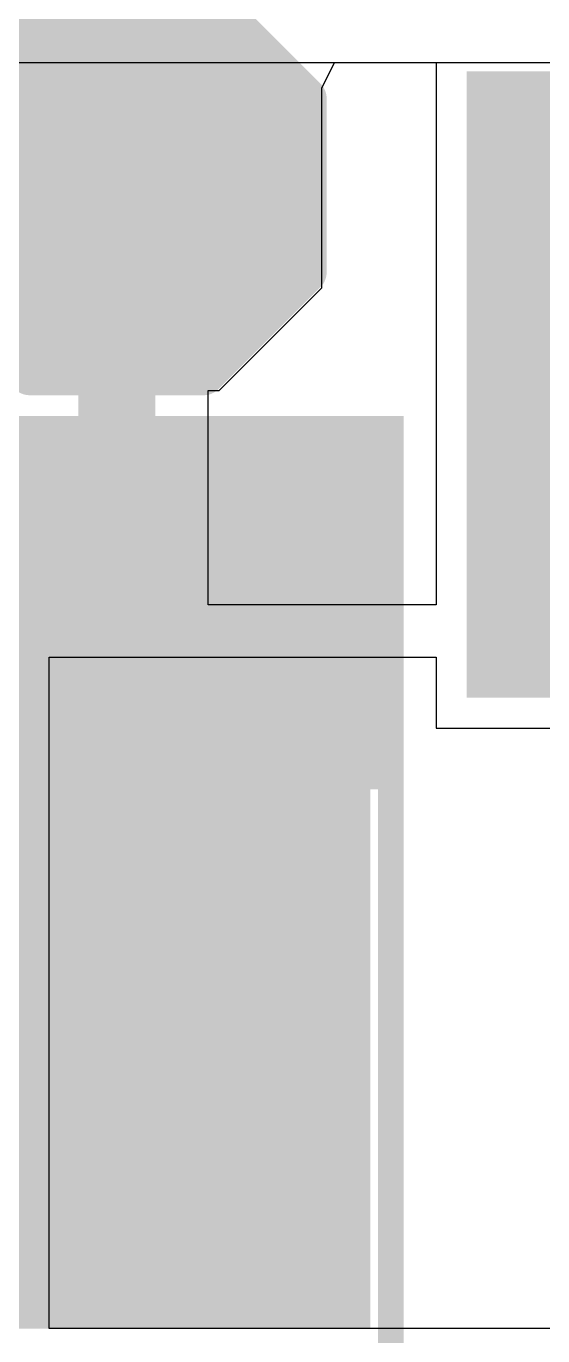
# Model space of a CAD drawing. Header units: inches. Extents: x -18 to 237, y -41 to 211.
# Drawn here: x 10 to 12.55, y 103.6 to 110.09 of the extents above; entities that cross this region are included whole.
import ezdxf

# ---------------------------------------------------------------- set-up
doc = ezdxf.new("R2010")
doc.units = ezdxf.units.IN
for name, color, linetype in [('Bottom Layer', 5, 'Continuous'), ('Top Layer', 1, 'Continuous'), ('Top Overlay', 2, 'Continuous'), ('Top Paste', 8, 'Continuous'), ('Top Solder', 216, 'Continuous')]:
    doc.layers.add(name, color=color, linetype=linetype)

# ---------------------------------------------------------------- blocks, each defined once
blk = doc.blocks.new('T__________93')
at = {"layer": 'Top Layer'}
blk.add_hatch(color=1, dxfattribs=at).paths.add_polyline_path([(0.381, 0.762), (-0.381, 0.762), (-0.762, 0.381), (-0.762, -0.381), (-0.381, -0.762), (0.381, -0.762), (0.762, -0.381), (0.762, 0.381)])
at = {"layer": 'Top Paste'}
blk.add_hatch(color=8, dxfattribs=at).paths.add_polyline_path([(0.381, 0.762), (-0.381, 0.762), (-0.762, 0.381), (-0.762, -0.381), (-0.381, -0.762), (0.381, -0.762), (0.762, -0.381), (0.762, 0.381)])
at = {"layer": 'Top Solder'}
blk.add_hatch(color=216, dxfattribs=at).paths.add_polyline_path([(0.4318, 0.8636), (-0.4318, 0.8636), (-0.8636, 0.4318), (-0.8636, -0.4318), (-0.4318, -0.8636), (0.4318, -0.8636), (0.8636, -0.4318), (0.8636, 0.4318)])
at = {"layer": 'Top Overlay'}
for points in [[(-0.9398, 0.4318, 0.2, 0.2, 0), (-0.4318, 0.9398, 0.2, 0.2, 0)], [(-0.4318, 0.9398, 0.2, 0.2, 0), (0.4318, 0.9398, 0.2, 0.2, 0)], [(-0.4318, 0.9398, 0.2, 0.2, 0), (0.4318, 0.9398, 0.2, 0.2, 0)], [(0.4318, 0.9398, 0.2, 0.2, 0), (0.9398, 0.4318, 0.2, 0.2, 0)], [(-0.9398, -0.4318, 0.2, 0.2, 0), (-0.9398, 0.4318, 0.2, 0.2, 0)], [(0.9398, -0.4318, 0.2, 0.2, 0), (0.9398, 0.4318, 0.2, 0.2, 0)], [(-0.9398, -0.4318, 0.2, 0.2, 0), (-0.4318, -0.9398, 0.2, 0.2, 0)], [(0.4318, -0.9398, 0.2, 0.2, 0), (0.9398, -0.4318, 0.2, 0.2, 0)], [(-0.4318, -0.9398, 0.2, 0.2, 0), (0.4318, -0.9398, 0.2, 0.2, 0)], [(-0.4318, -0.9398, 0.2, 0.2, 0), (0.4318, -0.9398, 0.2, 0.2, 0)]]:
    blk.add_lwpolyline(points, format="xyseb", dxfattribs=at)
for points in [[(-0.4818, 0.9398, 0.1, 0.1, 1), (-0.3818, 0.9398, 0.1, 0.1, 1)], [(-0.4818, 0.9398, 0.1, 0.1, 1), (-0.3818, 0.9398, 0.1, 0.1, 1)], [(-0.4818, 0.9398, 0.1, 0.1, 1), (-0.3818, 0.9398, 0.1, 0.1, 1)], [(0.3818, 0.9398, 0.1, 0.1, 1), (0.4818, 0.9398, 0.1, 0.1, 1)], [(0.3818, 0.9398, 0.1, 0.1, 1), (0.4818, 0.9398, 0.1, 0.1, 1)], [(0.3818, 0.9398, 0.1, 0.1, 1), (0.4818, 0.9398, 0.1, 0.1, 1)], [(-0.9898, 0.4318, 0.1, 0.1, 1), (-0.8898, 0.4318, 0.1, 0.1, 1)], [(-0.9898, 0.4318, 0.1, 0.1, 1), (-0.8898, 0.4318, 0.1, 0.1, 1)], [(0.8898, 0.4318, 0.1, 0.1, 1), (0.9898, 0.4318, 0.1, 0.1, 1)], [(0.8898, 0.4318, 0.1, 0.1, 1), (0.9898, 0.4318, 0.1, 0.1, 1)], [(-0.9898, -0.4318, 0.1, 0.1, 1), (-0.8898, -0.4318, 0.1, 0.1, 1)], [(-0.9898, -0.4318, 0.1, 0.1, 1), (-0.8898, -0.4318, 0.1, 0.1, 1)], [(0.8898, -0.4318, 0.1, 0.1, 1), (0.9898, -0.4318, 0.1, 0.1, 1)], [(0.8898, -0.4318, 0.1, 0.1, 1), (0.9898, -0.4318, 0.1, 0.1, 1)], [(-0.4818, -0.9398, 0.1, 0.1, 1), (-0.3818, -0.9398, 0.1, 0.1, 1)], [(-0.4818, -0.9398, 0.1, 0.1, 1), (-0.3818, -0.9398, 0.1, 0.1, 1)], [(-0.4818, -0.9398, 0.1, 0.1, 1), (-0.3818, -0.9398, 0.1, 0.1, 1)], [(0.3818, -0.9398, 0.1, 0.1, 1), (0.4818, -0.9398, 0.1, 0.1, 1)], [(0.3818, -0.9398, 0.1, 0.1, 1), (0.4818, -0.9398, 0.1, 0.1, 1)], [(0.3818, -0.9398, 0.1, 0.1, 1), (0.4818, -0.9398, 0.1, 0.1, 1)]]:
    blk.add_lwpolyline(points, format="xyseb", close=True, dxfattribs=at)
blk = doc.blocks.new('1_25_2PWB_108')
at = {"layer": 'Top Layer'}
blk.add_hatch(color=1, dxfattribs=at).paths.add_polyline_path([(3.875, -2.725), (2.075, -2.725), (2.075, 0.175), (3.875, 0.175)])
at = {"layer": 'Top Paste'}
blk.add_hatch(color=8, dxfattribs=at).paths.add_polyline_path([(3.875, -2.725), (2.075, -2.725), (2.075, 0.175), (3.875, 0.175)])
at = {"layer": 'Top Solder'}
blk.add_hatch(color=216, dxfattribs=at).paths.add_polyline_path([(3.9766, -2.8266), (1.9734, -2.8266), (1.9734, 0.2766), (3.9766, 0.2766)])
blk = doc.blocks.new('SMA_118')
at = {"layer": 'Top Layer'}
blk.add_hatch(color=1, dxfattribs=at).paths.add_polyline_path([(-3.25, 0.85), (-0.75, 0.85), (-0.75, -0.85), (-3.25, -0.85)])
at = {"layer": 'Top Overlay'}
for points in [[(-4.445, -1.4216), (-3.278, -1.4216), (-3.278, 1.4219), (-4.445, 1.4219)], [(-3.3, 0.924), (-2.596, 0.924), (-2.596, 1.4219), (-3.3, 1.4219)]]:
    blk.add_hatch(color=2, dxfattribs=at).paths.add_polyline_path(points)
at = {"layer": 'Top Paste'}
blk.add_hatch(color=8, dxfattribs=at).paths.add_polyline_path([(-3.25, 0.85), (-0.75, 0.85), (-0.75, -0.85), (-3.25, -0.85)])
at = {"layer": 'Top Solder'}
blk.add_hatch(color=216, dxfattribs=at).paths.add_polyline_path([(-3.3516, 0.9516), (-0.6484, 0.9516), (-0.6484, -0.9516), (-3.3516, -0.9516)])
at = {"layer": 'Top Overlay'}
blk.add_lwpolyline([(2.0612, 1.3577, 0.127, 0.127, 0), (-2.6581, 1.3577, 0.127, 0.127, 0)], format="xyseb", dxfattribs=at)
blk.add_lwpolyline([(-2.6899, 1.3577, 0.0635, 0.0635, 1), (-2.6264, 1.3577, 0.0635, 0.0635, 1)], format="xyseb", close=True, dxfattribs=at)

msp = doc.modelspace()

# ---------------------------------------------------------------- hatches: boundary and pattern name
at = {"layer": 'Top Layer'}
msp.add_hatch(color=1, dxfattribs=at).paths.add_polyline_path([(6.904, 103.635), (11.7, 103.635), (11.7, 106.9617), (6.904, 106.9617)])

# ---------------------------------------------------------------- linework, layer by layer
at = {"layer": 'Bottom Layer'}
msp.add_line((-2.794, 109.9088), (21.2205, 109.9088), dxfattribs=at)
at = {"layer": 'Top Layer'}
for p, q in [((11.4596, 109.7818), (11.5221, 109.9088)), ((11.5221, 109.9088), (12.0254, 109.9088)), ((12.0254, 109.9088), (12.0254, 107.2207)), ((11.4596, 108.7917), (11.4596, 109.7818)), ((10.9516, 108.2837), (11.4596, 108.7917)), ((10.8968, 107.2207), (10.8968, 108.2837)), ((10.8968, 108.2837), (10.9516, 108.2837)), ((12.0254, 107.2207), (10.8968, 107.2207)), ((10.1092, 103.635), (10.1092, 106.9617)), ((10.1092, 106.9617), (12.0254, 106.9617)), ((12.0254, 106.9617), (12.0254, 106.6096)), ((12.0254, 106.6096), (14.3334, 106.6096)), ((12.827, 103.635), (10.1092, 103.635))]:
    msp.add_line(p, q, dxfattribs=at)
msp.add_lwpolyline([(10.4436, 105.7117, 0.381, 0.381, 0), (10.4436, 109.2997, 0.381, 0.381, 0)], format="xyseb", dxfattribs=at)
for points in [[(10.3484, 109.2997, 0.1905, 0.1905, 1), (10.5389, 109.2997, 0.1905, 0.1905, 1)], [(10.3484, 105.7117, 0.1905, 0.1905, 1), (10.5389, 105.7117, 0.1905, 0.1905, 1)]]:
    msp.add_lwpolyline(points, format="xyseb", close=True, dxfattribs=at)

# ---------------------------------------------------------------- block references
for name, p, rotation in [('1_25_2PWB_108', (16.1544, 107.0386), 180), ('SMA_118', (10.4436, 103.7117), 270)]:
    msp.add_blockref(name, p, dxfattribs=dict(rotation=rotation))
msp.add_blockref('T__________93', (10.4436, 109.2997))

doc.saveas('drawing.dxf')
